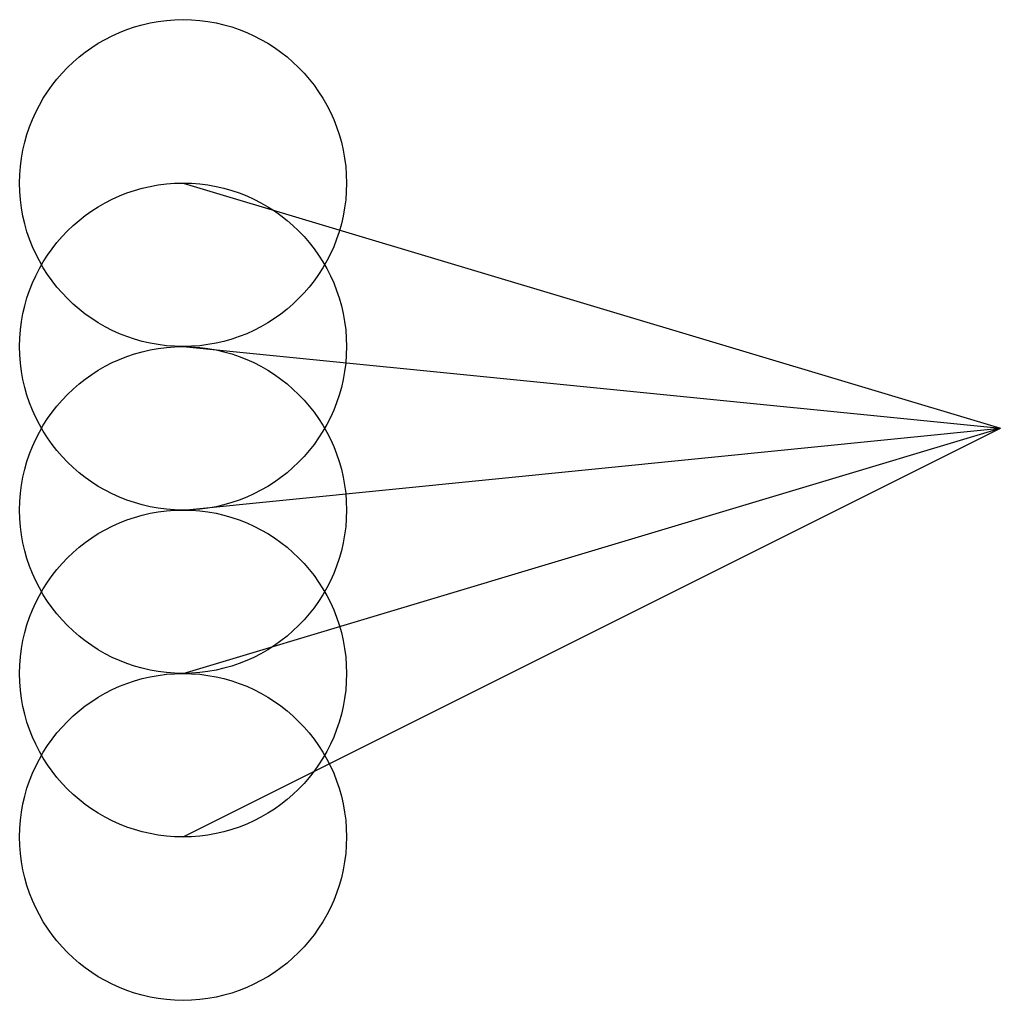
# Model space of a CAD drawing. Header units: inches. Extents: x -10 to 50, y -10 to 50.
import ezdxf

# ---------------------------------------------------------------- set-up
doc = ezdxf.new("R2010")
doc.units = ezdxf.units.IN
doc.header["$MEASUREMENT"] = 0

msp = doc.modelspace()

# ---------------------------------------------------------------- linework, layer by layer
for p in [(0, 40), (0, 30), (0, 0), (0, 10), (0, 20)]:
    msp.add_line(p, (50, 25))
for centre in [(0, 40), (0, 30), (0, 20), (0, 10), (0, 0)]:
    msp.add_circle(centre, 10)

doc.saveas('drawing.dxf')
